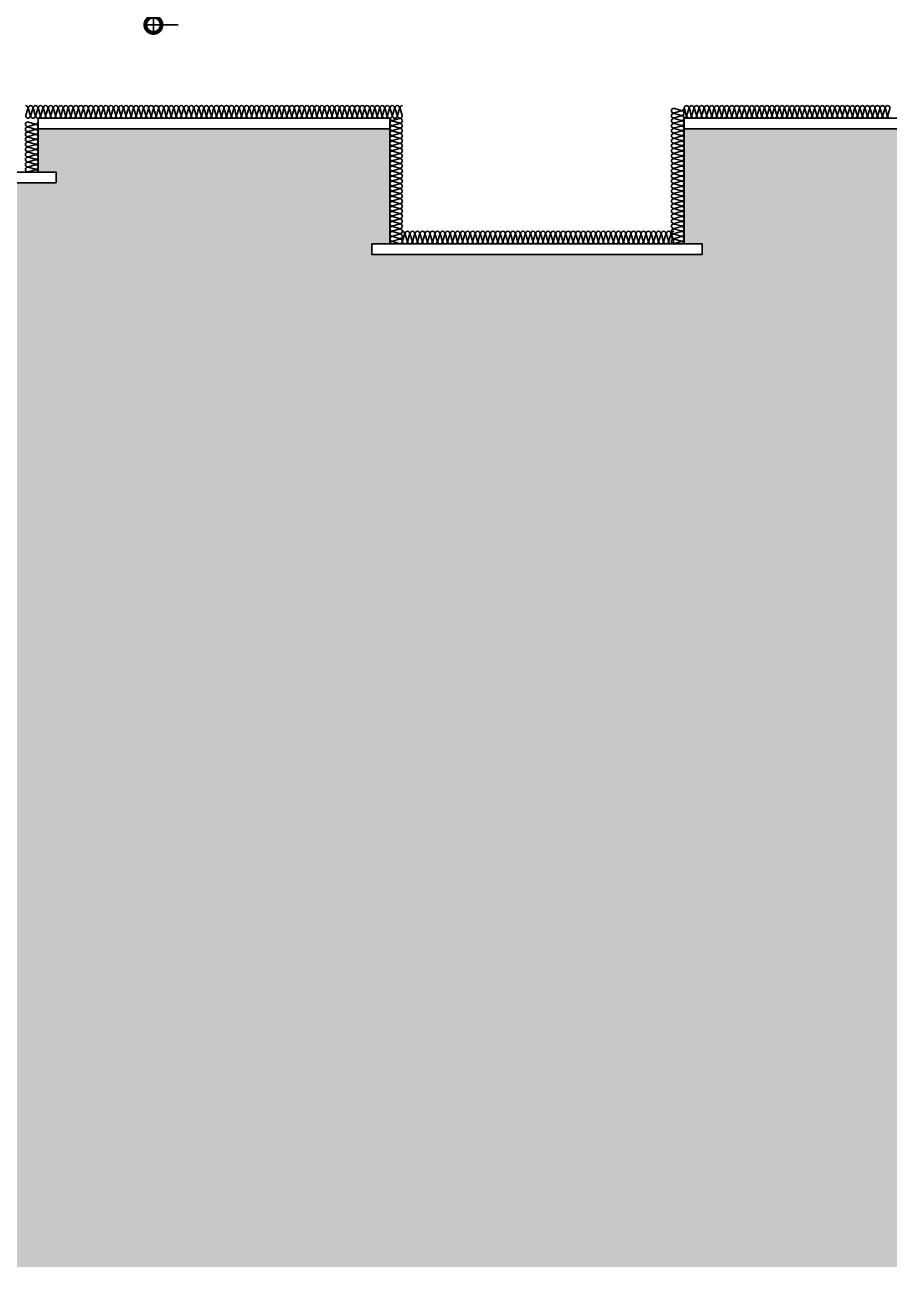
# Model space of a CAD drawing. Header units: millimetres. Extents: x 17311 to 801382, y -242618 to -104888.
# Drawn here: x 77241 to 82058, y -162158 to -155238 of the extents above; entities that cross this region are included whole.
import ezdxf

# ---------------------------------------------------------------- set-up
doc = ezdxf.new("R2010")
doc.units = ezdxf.units.MM
doc.header["$LTSCALE"] = 250
doc.layers.get('Defpoints').update_dxf_attribs({"color": 151})
for name, color, linetype in [('A-ELE-난간', 8, 'Continuous'), ('A-버림CONC', 4, 'Continuous'), ('ISL', 251, 'Continuous'), ('지반', 254, 'Continuous')]:
    doc.layers.add(name, color=color, linetype=linetype)
doc.layers.add('CK', color=221, linetype='Continuous', plot=False)
doc.styles.add('Gdim', font='')
doc.styles.get('Gdim').set_extended_font_data('Dotum')
doc.dimstyles.new('Gdim50', dxfattribs={"dimscale": 30, "dimtxt": 3, "dimasz": 6, "dimexe": 1.5, "dimexo": 2, "dimgap": 1, "dimtad": 1, "dimdec": 0, "dimzin": 0, "dimdsep": 46, "dimlunit": 6, "dimtxsty": 'Gdim', "dimblk": 'DOTSMALL', "dimcen": 1.5, "dimdle": 1.5, "dimclrd": 256, "dimclre": 256, "dimclrt": 256, "dimazin": 0, "dimtfac": 1, "dimtdec": 0, "dimtix": 1, "dimtmove": 2, "dimatfit": 3, "dimldrblk": 'DOTSMALL', "dimfxl": 1.5, "dimtolj": 1, "dimtzin": 0, "dimlwd": -1, "dimlwe": -1, "dimarcsym": 1})

# ---------------------------------------------------------------- blocks, each defined once
blk = doc.blocks.new('_DotSmall')
at = {"color": 0, "linetype": 'ByBlock', "const_width": 0.5}
blk.add_lwpolyline([(-0.0625, 0, 1), (0.0625, 0, 1)], format="xyb", close=True, dxfattribs=at)
blk = doc.blocks.new('*D240')
at = {"layer": 'CK', "transparency": 16777216}
for p, q in [((77957.8, -155283.1), (77957.8, -151593.1)), ((78096.1, -151638.1), (77912.8, -151638.1)), ((78096.1, -155238.1), (77912.8, -155238.1))]:
    blk.add_line(p, q, dxfattribs=at)
at = {"layer": 'Defpoints', "color": 0, "transparency": 16777216}
for p in [(77957.8, -151638.1), (78156.1, -151638.1), (78156.1, -155238.1)]:
    blk.add_point(p, dxfattribs=at)
at = {"layer": 'CK', "transparency": 16777216, "xscale": 180, "yscale": 180, "zscale": 180}
for p, rotation in [((77957.8, -151638.1), 90), ((77957.8, -155238.1), 270)]:
    blk.add_blockref('_DotSmall', p, dxfattribs=dict(at, rotation=rotation))
at = {"layer": 'CK', "transparency": 16777216, "insert": (77874.1, -153438.1), "char_height": 90, "attachment_point": 5, "rotation": 90, "style": 'Gdim'}
blk.add_mtext('\\A1;3,600', dxfattribs=at)

msp = doc.modelspace()

# ---------------------------------------------------------------- hatches: boundary and pattern name
at = {"layer": '지반'}
h = msp.add_hatch(dxfattribs=at)
h.set_pattern_fill('EARTH', color=251, scale=70, angle=45)
h.paths.add_polyline_path([(19867.6, -155938.1), (19867.6, -162158.4), (170632.4, -162158.4), (170632.4, -155338.1), (155918.4, -155338.1), (155918.4, -156058.1), (155968.4, -156058.1), (155968.4, -156118.1), (155248.4, -156118.1), (155248.4, -156058.1), (155348.4, -156058.1), (155348.4, -155818.1), (154340.3, -155818.1), (154340.3, -156958.1), (154440.3, -156958.1), (154440.3, -157018.1), (151100.3, -157018.1), (151100.3, -156958.1), (151200.3, -156958.1), (151200.3, -155818.1), (147765.3, -155818.1), (147765.3, -156458.1), (147865.3, -156458.1), (147865.3, -156518.1), (146025.3, -156518.1), (146025.3, -156458.1), (146125.3, -156458.1), (146125.3, -155748.1), (134795.3, -155748.1), (134795.3, -157288.1), (134895.3, -157288.1), (134895.3, -157348.1), (134095.3, -157348.1), (134095.3, -157288.1), (134195.3, -157288.1), (134195.3, -156748.1), (127595.3, -156748.1), (127595.3, -157288.1), (127695.3, -157288.1), (127695.3, -157348.1), (126895.3, -157348.1), (126895.3, -157288.1), (126995.3, -157288.1), (126995.3, -156748.1), (117995.3, -156748.1), (117995.3, -157888.1), (118095.3, -157888.1), (118095.3, -157948.1), (114895.3, -157948.1), (114895.3, -157888.1), (114995.3, -157888.1), (114995.3, -156748.1), (107195.3, -156748.1), (107195.3, -157888.1), (107295.3, -157888.1), (107295.3, -157948.1), (104095.3, -157948.1), (104095.3, -157888.1), (104195.3, -157888.1), (104195.3, -156748.1), (96395.3, -156748.1), (96395.3, -157888.1), (96495.3, -157888.1), (96495.3, -157948.1), (93295.3, -157948.1), (93295.3, -157888.1), (93395.3, -157888.1), (93395.3, -156748.1), (92095.3, -156748.1), (92095.3, -157088.1), (92195.3, -157088.1), (92195.3, -157148.1), (90495.3, -157148.1), (90495.3, -157088.1), (90595.3, -157088.1), (90595.3, -156388.1), (91195.3, -156388.1), (91195.3, -155748.1), (86975.3, -155748.1), (86905.3, -155818.1), (85665.3, -155818.1), (85665.3, -156758.1), (85765.3, -156758.1), (85765.3, -156818.1), (82425.3, -156818.1), (82425.3, -156758.1), (82525.3, -156758.1), (82525.3, -155818.1), (80915.3, -155818.1), (80915.3, -156458.1), (81015.3, -156458.1), (81015.3, -156518.1), (79175.3, -156518.1), (79175.3, -156458.1), (79275.3, -156458.1), (79275.3, -155818.1), (77315.3, -155818.1), (77315.3, -156058.1), (77415.3, -156058.1), (77415.3, -156118.1), (76675.3, -156118.1), (76675.3, -156058.1), (76775.3, -156058.1), (76775.3, -155818.1), (75796.7, -155818.1), (75736.7, -155748.1), (74909.2, -155748.1), (74195.3, -156164.6), (74195.3, -156288.1), (75045.3, -156288.1), (75045.3, -157288.1), (75145.3, -157288.1), (75145.3, -157348.1), (73445.3, -157348.1), (73445.3, -157288.1), (73545.3, -157288.1), (73545.3, -156288.1), (73995.3, -156288.1), (73995.3, -155938.1), (73925.3, -155938.1), (73925.3, -156038.1), (73895.3, -156038.1), (73895.3, -155938.1)])

# ---------------------------------------------------------------- linework, layer by layer
at = {"layer": 'A-ELE-난간', "elevation": 0}
msp.add_lwpolyline([(75845.3, -155688.1), (75845.3, -155758.1), (76775.3, -155758.1), (76775.3, -156058.1), (77315.3, -156058.1), (77315.3, -155758.1), (79275.3, -155758.1), (79275.3, -156458.1), (80915.3, -156458.1), (80915.3, -155758.1), (82525.3, -155758.1), (82525.3, -156758.1), (85665.3, -156758.1), (85665.3, -155758.1), (86845.3, -155758.1)], dxfattribs=at)
at = {"layer": 'A-버림CONC', "elevation": 0}
for points in [[(79275.3, -155818.1), (77315.3, -155818.1)], [(82525.3, -155818.1), (80915.3, -155818.1)], [(77315.3, -156058.1), (77415.3, -156058.1), (77415.3, -156118.1), (76675.3, -156118.1), (76675.3, -156058.1), (76775.3, -156058.1)], [(80915.3, -156458.1), (81015.3, -156458.1), (81015.3, -156518.1), (79175.3, -156518.1), (79175.3, -156458.1), (79275.3, -156458.1)]]:
    msp.add_lwpolyline(points, dxfattribs=at)
at = {"layer": 'ISL', "elevation": 0}
for points in [[(77245.3, -155688.1, -0.509267), (77257.6, -155705.1), (77246.9, -155741.2, 1.372593), (77271.6, -155741.2), (77260.9, -155705.1, -0.509267), (77273.3, -155688.1, -0.509267), (77285.6, -155705.1), (77274.9, -155741.2, 1.372593), (77299.6, -155741.2), (77288.9, -155705.1, -0.509267), (77301.3, -155688.1, -0.509267), (77313.6, -155705.1), (77302.9, -155741.2, 1.372593), (77327.6, -155741.2), (77316.9, -155705.1, -0.509267), (77329.3, -155688.1, -0.509267), (77341.6, -155705.1), (77330.9, -155741.2, 1.372593), (77355.6, -155741.2), (77344.9, -155705.1, -0.509267), (77357.3, -155688.1, -0.509267), (77369.6, -155705.1), (77358.9, -155741.2, 1.372593), (77383.6, -155741.2), (77372.9, -155705.1, -0.509267), (77385.3, -155688.1, -0.509267), (77397.6, -155705.1), (77386.9, -155741.2, 1.372593), (77411.6, -155741.2), (77400.9, -155705.1, -0.509267), (77413.3, -155688.1, -0.509267), (77425.6, -155705.1), (77414.9, -155741.2, 1.372593), (77439.6, -155741.2), (77428.9, -155705.1, -0.509267), (77441.3, -155688.1, -0.509267), (77453.6, -155705.1), (77442.9, -155741.2, 1.372593), (77467.6, -155741.2), (77456.9, -155705.1, -0.509267), (77469.3, -155688.1, -0.509267), (77481.6, -155705.1), (77470.9, -155741.2, 1.372593), (77495.6, -155741.2), (77484.9, -155705.1, -0.509267), (77497.3, -155688.1, -0.509267), (77509.6, -155705.1), (77498.9, -155741.2, 1.372593), (77523.6, -155741.2), (77512.9, -155705.1, -0.509267), (77525.3, -155688.1, -0.509267), (77537.6, -155705.1), (77526.9, -155741.2, 1.372593), (77551.6, -155741.2), (77540.9, -155705.1, -0.509267), (77553.3, -155688.1, -0.509267), (77565.6, -155705.1), (77554.9, -155741.2, 1.372593), (77579.6, -155741.2), (77568.9, -155705.1, -0.509267), (77581.3, -155688.1, -0.509267), (77593.6, -155705.1), (77582.9, -155741.2, 1.372593), (77607.6, -155741.2), (77596.9, -155705.1, -0.509267), (77609.3, -155688.1, -0.509267), (77621.6, -155705.1), (77610.9, -155741.2, 1.372593), (77635.6, -155741.2), (77624.9, -155705.1, -0.509267), (77637.3, -155688.1, -0.509267), (77649.6, -155705.1), (77638.9, -155741.2, 1.372593), (77663.6, -155741.2), (77652.9, -155705.1, -0.509267), (77665.3, -155688.1, -0.509267), (77677.6, -155705.1), (77666.9, -155741.2, 1.372593), (77691.6, -155741.2), (77680.9, -155705.1, -0.509267), (77693.3, -155688.1, -0.509267), (77705.6, -155705.1), (77694.9, -155741.2, 1.372593), (77719.6, -155741.2), (77708.9, -155705.1, -0.509267), (77721.3, -155688.1, -0.509267), (77733.6, -155705.1), (77722.9, -155741.2, 1.372593), (77747.6, -155741.2), (77736.9, -155705.1, -0.509267), (77749.3, -155688.1, -0.509267), (77761.6, -155705.1), (77750.9, -155741.2, 1.372593), (77775.6, -155741.2), (77764.9, -155705.1, -0.509267), (77777.3, -155688.1, -0.509267), (77789.6, -155705.1), (77778.9, -155741.2, 1.372593), (77803.6, -155741.2), (77792.9, -155705.1, -0.509267), (77805.3, -155688.1, -0.509267), (77817.6, -155705.1), (77806.9, -155741.2, 1.372593), (77831.6, -155741.2), (77820.9, -155705.1, -0.509267), (77833.3, -155688.1, -0.509267), (77845.6, -155705.1), (77834.9, -155741.2, 1.372593), (77859.6, -155741.2), (77848.9, -155705.1, -0.509267), (77861.3, -155688.1, -0.509267), (77873.6, -155705.1), (77862.9, -155741.2, 1.372593), (77887.6, -155741.2), (77876.9, -155705.1, -0.509267), (77889.3, -155688.1, -0.509267), (77901.6, -155705.1), (77890.9, -155741.2, 1.372593), (77915.6, -155741.2), (77904.9, -155705.1, -0.509267), (77917.3, -155688.1, -0.509267), (77929.6, -155705.1), (77918.9, -155741.2, 1.372593), (77943.6, -155741.2), (77932.9, -155705.1, -0.509267), (77945.3, -155688.1, -0.509267), (77957.6, -155705.1), (77946.9, -155741.2, 1.372593), (77971.6, -155741.2), (77960.9, -155705.1, -0.509267), (77973.3, -155688.1, -0.509267), (77985.6, -155705.1), (77974.9, -155741.2, 1.372593), (77999.6, -155741.2), (77988.9, -155705.1, -0.509267), (78001.3, -155688.1, -0.509267), (78013.6, -155705.1), (78002.9, -155741.2, 1.372593), (78027.6, -155741.2), (78016.9, -155705.1, -0.509267), (78029.3, -155688.1, -0.509267), (78041.6, -155705.1), (78030.9, -155741.2, 1.372593), (78055.6, -155741.2), (78044.9, -155705.1, -0.509267), (78057.3, -155688.1, -0.509267), (78069.6, -155705.1), (78058.9, -155741.2, 1.372593), (78083.6, -155741.2), (78072.9, -155705.1, -0.509267), (78085.3, -155688.1, -0.509267), (78097.6, -155705.1), (78086.9, -155741.2, 1.372593), (78111.6, -155741.2), (78100.9, -155705.1, -0.509267), (78113.3, -155688.1, -0.509267), (78125.6, -155705.1), (78114.9, -155741.2, 1.372593), (78139.6, -155741.2), (78128.9, -155705.1, -0.509267), (78141.3, -155688.1, -0.509267), (78153.6, -155705.1), (78142.9, -155741.2, 1.372593), (78167.6, -155741.2), (78156.9, -155705.1, -0.509267), (78169.3, -155688.1, -0.509267), (78181.6, -155705.1), (78170.9, -155741.2, 1.372593), (78195.6, -155741.2), (78184.9, -155705.1, -0.509267), (78197.3, -155688.1, -0.509267), (78209.6, -155705.1), (78198.9, -155741.2, 1.372593), (78223.6, -155741.2), (78212.9, -155705.1, -0.509267), (78225.3, -155688.1, -0.509267), (78237.6, -155705.1), (78226.9, -155741.2, 1.372593), (78251.6, -155741.2), (78240.9, -155705.1, -0.509267), (78253.3, -155688.1, -0.509267), (78265.6, -155705.1), (78254.9, -155741.2, 1.372593), (78279.6, -155741.2), (78268.9, -155705.1, -0.509267), (78281.3, -155688.1, -0.509267), (78293.6, -155705.1), (78282.9, -155741.2, 1.372593), (78307.6, -155741.2), (78296.9, -155705.1, -0.509267), (78309.3, -155688.1, -0.509267), (78321.6, -155705.1), (78310.9, -155741.2, 1.372593), (78335.6, -155741.2), (78324.9, -155705.1, -0.509267), (78337.3, -155688.1, -0.509267), (78349.6, -155705.1), (78338.9, -155741.2, 1.372593), (78363.6, -155741.2), (78352.9, -155705.1, -0.509267), (78365.3, -155688.1, -0.509267), (78377.6, -155705.1), (78366.9, -155741.2, 1.372593), (78391.6, -155741.2), (78380.9, -155705.1, -0.509267), (78393.3, -155688.1, -0.509267), (78405.6, -155705.1), (78394.9, -155741.2, 1.372593), (78419.6, -155741.2), (78408.9, -155705.1, -0.509267), (78421.3, -155688.1, -0.509267), (78433.6, -155705.1), (78422.9, -155741.2, 1.372593), (78447.6, -155741.2), (78436.9, -155705.1, -0.509267), (78449.3, -155688.1, -0.509267), (78461.6, -155705.1), (78450.9, -155741.2, 1.372593), (78475.6, -155741.2), (78464.9, -155705.1, -0.509267), (78477.3, -155688.1, -0.509267), (78489.6, -155705.1), (78478.9, -155741.2, 1.372593), (78503.6, -155741.2), (78492.9, -155705.1, -0.509267), (78505.3, -155688.1, -0.509267), (78517.6, -155705.1), (78506.9, -155741.2, 1.372593), (78531.6, -155741.2), (78520.9, -155705.1, -0.509267), (78533.3, -155688.1, -0.509267), (78545.6, -155705.1), (78534.9, -155741.2, 1.372593), (78559.6, -155741.2), (78548.9, -155705.1, -0.509267), (78561.3, -155688.1, -0.509267), (78573.6, -155705.1), (78562.9, -155741.2, 1.372593), (78587.6, -155741.2), (78576.9, -155705.1, -0.509267), (78589.3, -155688.1, -0.509267), (78601.6, -155705.1), (78590.9, -155741.2, 1.372593), (78615.6, -155741.2), (78604.9, -155705.1, -0.509267), (78617.3, -155688.1, -0.509267), (78629.6, -155705.1), (78618.9, -155741.2, 1.372593), (78643.6, -155741.2), (78632.9, -155705.1, -0.509267), (78645.3, -155688.1, -0.509267), (78657.6, -155705.1), (78646.9, -155741.2, 1.372593), (78671.6, -155741.2), (78660.9, -155705.1, -0.509267), (78673.3, -155688.1, -0.509267), (78685.6, -155705.1), (78674.9, -155741.2, 1.372593), (78699.6, -155741.2), (78688.9, -155705.1, -0.509267), (78701.3, -155688.1, -0.509267), (78713.6, -155705.1), (78702.9, -155741.2, 1.372593), (78727.6, -155741.2), (78716.9, -155705.1, -0.509267), (78729.3, -155688.1, -0.509267), (78741.6, -155705.1), (78730.9, -155741.2, 1.372593), (78755.6, -155741.2), (78744.9, -155705.1, -0.509267), (78757.3, -155688.1, -0.509267), (78769.6, -155705.1), (78758.9, -155741.2, 1.372593), (78783.6, -155741.2), (78772.9, -155705.1, -0.509267), (78785.3, -155688.1, -0.509267), (78797.6, -155705.1), (78786.9, -155741.2, 1.372593), (78811.6, -155741.2), (78800.9, -155705.1, -0.509267), (78813.3, -155688.1, -0.509267), (78825.6, -155705.1), (78814.9, -155741.2, 1.372593), (78839.6, -155741.2), (78828.9, -155705.1, -0.509267), (78841.3, -155688.1, -0.509267), (78853.6, -155705.1), (78842.9, -155741.2, 1.372593), (78867.6, -155741.2), (78856.9, -155705.1, -0.509267), (78869.3, -155688.1, -0.509267), (78881.6, -155705.1), (78870.9, -155741.2, 1.372593), (78895.6, -155741.2), (78884.9, -155705.1, -0.509267), (78897.3, -155688.1, -0.509267), (78909.6, -155705.1), (78898.9, -155741.2, 1.372593), (78923.6, -155741.2), (78912.9, -155705.1, -0.509267), (78925.3, -155688.1, -0.509267), (78937.6, -155705.1), (78926.9, -155741.2, 1.372593), (78951.6, -155741.2), (78940.9, -155705.1, -0.509267), (78953.3, -155688.1, -0.509267), (78965.6, -155705.1), (78954.9, -155741.2, 1.372593), (78979.6, -155741.2), (78968.9, -155705.1, -0.509267), (78981.3, -155688.1, -0.509267), (78993.6, -155705.1), (78982.9, -155741.2, 1.372593), (79007.6, -155741.2), (78996.9, -155705.1, -0.509267), (79009.3, -155688.1, -0.509267), (79021.6, -155705.1), (79010.9, -155741.2, 1.372593), (79035.6, -155741.2), (79024.9, -155705.1, -0.509267), (79037.3, -155688.1, -0.509267), (79049.6, -155705.1), (79038.9, -155741.2, 1.372593), (79063.6, -155741.2), (79052.9, -155705.1, -0.509267), (79065.3, -155688.1, -0.509267), (79077.6, -155705.1), (79066.9, -155741.2, 1.372593), (79091.6, -155741.2), (79080.9, -155705.1, -0.509267), (79093.3, -155688.1, -0.509267), (79105.6, -155705.1), (79094.9, -155741.2, 1.372593), (79119.6, -155741.2), (79108.9, -155705.1, -0.509267), (79121.3, -155688.1, -0.509267), (79133.6, -155705.1), (79122.9, -155741.2, 1.372593), (79147.6, -155741.2), (79136.9, -155705.1, -0.509267), (79149.3, -155688.1, -0.509267), (79161.6, -155705.1), (79150.9, -155741.2, 1.372593), (79175.6, -155741.2), (79164.9, -155705.1, -0.509267), (79177.3, -155688.1, -0.509267), (79189.6, -155705.1), (79178.9, -155741.2, 1.372593), (79203.6, -155741.2), (79192.9, -155705.1, -0.509267), (79205.3, -155688.1, -0.509267), (79217.6, -155705.1), (79206.9, -155741.2, 1.372593), (79231.6, -155741.2), (79220.9, -155705.1, -0.509267), (79233.3, -155688.1, -0.509267), (79245.6, -155705.1), (79234.9, -155741.2, 1.372593), (79259.6, -155741.2), (79248.9, -155705.1, -0.509267), (79261.3, -155688.1, -0.509267), (79273.6, -155705.1), (79262.9, -155741.2, 1.372593), (79287.6, -155741.2), (79276.9, -155705.1, -0.509267), (79289.3, -155688.1, -0.509267), (79301.6, -155705.1), (79290.9, -155741.2, 1.372593), (79315.6, -155741.2), (79304.9, -155705.1, -0.509267), (79317.3, -155688.1, -0.509267), (79329.6, -155705.1), (79318.9, -155741.2, 1.372593), (79343.6, -155741.2), (79332.9, -155705.1, -0.509267), (79345.3, -155688.1)], [(80915.3, -156458.1, 0.509267), (80898.3, -156445.8), (80862.2, -156456.5, -1.372593), (80862.2, -156431.8), (80898.3, -156442.5, 0.509267), (80915.3, -156430.1, 0.509267), (80898.3, -156417.8), (80862.2, -156428.5, -1.372593), (80862.2, -156403.8), (80898.3, -156414.5, 0.509267), (80915.3, -156402.1, 0.509267), (80898.3, -156389.8), (80862.2, -156400.5, -1.372593), (80862.2, -156375.8), (80898.3, -156386.5, 0.509267), (80915.3, -156374.1, 0.509267), (80898.3, -156361.8), (80862.2, -156372.5, -1.372593), (80862.2, -156347.8), (80898.3, -156358.5, 0.509267), (80915.3, -156346.1, 0.509267), (80898.3, -156333.8), (80862.2, -156344.5, -1.372593), (80862.2, -156319.8), (80898.3, -156330.5, 0.509267), (80915.3, -156318.1, 0.509267), (80898.3, -156305.8), (80862.2, -156316.5, -1.372593), (80862.2, -156291.8), (80898.3, -156302.5, 0.509267), (80915.3, -156290.1, 0.509267), (80898.3, -156277.8), (80862.2, -156288.5, -1.372593), (80862.2, -156263.8), (80898.3, -156274.5, 0.509267), (80915.3, -156262.1, 0.509267), (80898.3, -156249.8), (80862.2, -156260.5, -1.372593), (80862.2, -156235.8), (80898.3, -156246.5, 0.509267), (80915.3, -156234.1, 0.509267), (80898.3, -156221.8), (80862.2, -156232.5, -1.372593), (80862.2, -156207.8), (80898.3, -156218.5, 0.509267), (80915.3, -156206.1, 0.509267), (80898.3, -156193.8), (80862.2, -156204.5, -1.372593), (80862.2, -156179.8), (80898.3, -156190.5, 0.509267), (80915.3, -156178.1, 0.509267), (80898.3, -156165.8), (80862.2, -156176.5, -1.372593), (80862.2, -156151.8), (80898.3, -156162.5, 0.509267), (80915.3, -156150.1, 0.509267), (80898.3, -156137.8), (80862.2, -156148.5, -1.372593), (80862.2, -156123.8), (80898.3, -156134.5, 0.509267), (80915.3, -156122.1, 0.509267), (80898.3, -156109.8), (80862.2, -156120.5, -1.372593), (80862.2, -156095.8), (80898.3, -156106.5, 0.509267), (80915.3, -156094.1, 0.509267), (80898.3, -156081.8), (80862.2, -156092.5, -1.372593), (80862.2, -156067.8), (80898.3, -156078.5, 0.509267), (80915.3, -156066.1, 0.509267), (80898.3, -156053.8), (80862.2, -156064.5, -1.372593), (80862.2, -156039.8), (80898.3, -156050.5, 0.509267), (80915.3, -156038.1, 0.509267), (80898.3, -156025.8), (80862.2, -156036.5, -1.372593), (80862.2, -156011.8), (80898.3, -156022.5, 0.509267), (80915.3, -156010.1, 0.509267), (80898.3, -155997.8), (80862.2, -156008.5, -1.372593), (80862.2, -155983.8), (80898.3, -155994.5, 0.509267), (80915.3, -155982.1, 0.509267), (80898.3, -155969.8), (80862.2, -155980.5, -1.372593), (80862.2, -155955.8), (80898.3, -155966.5, 0.509267), (80915.3, -155954.1, 0.509267), (80898.3, -155941.8), (80862.2, -155952.5, -1.372593), (80862.2, -155927.8), (80898.3, -155938.5, 0.509267), (80915.3, -155926.1, 0.509267), (80898.3, -155913.8), (80862.2, -155924.5, -1.372593), (80862.2, -155899.8), (80898.3, -155910.5, 0.509267), (80915.3, -155898.1, 0.509267), (80898.3, -155885.8), (80862.2, -155896.5, -1.372593), (80862.2, -155871.8), (80898.3, -155882.5, 0.509267), (80915.3, -155870.1, 0.509267), (80898.3, -155857.8), (80862.2, -155868.5, -1.372593), (80862.2, -155843.8), (80898.3, -155854.5, 0.509267), (80915.3, -155842.1, 0.509267), (80898.3, -155829.8), (80862.2, -155840.5, -1.372593), (80862.2, -155815.8), (80898.3, -155826.5, 0.509267), (80915.3, -155814.1, 0.509267), (80898.3, -155801.8), (80862.2, -155812.5, -1.372593), (80862.2, -155787.8), (80898.3, -155798.5, 0.509267), (80915.3, -155786.1, 0.509267), (80898.3, -155773.8), (80862.2, -155784.5, -1.372593), (80862.2, -155759.8), (80898.3, -155770.5, 0.509267), (80915.3, -155758.1, 0.509267), (80898.3, -155745.8), (80862.2, -155756.5, -1.372593), (80862.2, -155731.8), (80898.3, -155742.5, 0.509267), (80915.3, -155730.1, 0.509267), (80898.3, -155717.8), (80862.2, -155728.5, -1.372593), (80862.2, -155703.8), (80898.3, -155714.5, 0.509267), (80915.3, -155702.1)], [(80915.3, -155758.1, 0.509267), (80927.6, -155741.2), (80916.9, -155705.1, -1.372593), (80941.6, -155705.1), (80930.9, -155741.2, 0.509267), (80943.3, -155758.1, 0.509267), (80955.6, -155741.2), (80944.9, -155705.1, -1.372593), (80969.6, -155705.1), (80958.9, -155741.2, 0.509267), (80971.3, -155758.1, 0.509267), (80983.6, -155741.2), (80972.9, -155705.1, -1.372593), (80997.6, -155705.1), (80986.9, -155741.2, 0.509267), (80999.3, -155758.1, 0.509267), (81011.6, -155741.2), (81000.9, -155705.1, -1.372593), (81025.6, -155705.1), (81014.9, -155741.2, 0.509267), (81027.3, -155758.1, 0.509267), (81039.6, -155741.2), (81028.9, -155705.1, -1.372593), (81053.6, -155705.1), (81042.9, -155741.2, 0.509267), (81055.3, -155758.1, 0.509267), (81067.6, -155741.2), (81056.9, -155705.1, -1.372593), (81081.6, -155705.1), (81070.9, -155741.2, 0.509267), (81083.3, -155758.1, 0.509267), (81095.6, -155741.2), (81084.9, -155705.1, -1.372593), (81109.6, -155705.1), (81098.9, -155741.2, 0.509267), (81111.3, -155758.1, 0.509267), (81123.6, -155741.2), (81112.9, -155705.1, -1.372593), (81137.6, -155705.1), (81126.9, -155741.2, 0.509267), (81139.3, -155758.1, 0.509267), (81151.6, -155741.2), (81140.9, -155705.1, -1.372593), (81165.6, -155705.1), (81154.9, -155741.2, 0.509267), (81167.3, -155758.1, 0.509267), (81179.6, -155741.2), (81168.9, -155705.1, -1.372593), (81193.6, -155705.1), (81182.9, -155741.2, 0.509267), (81195.3, -155758.1, 0.509267), (81207.6, -155741.2), (81196.9, -155705.1, -1.372593), (81221.6, -155705.1), (81210.9, -155741.2, 0.509267), (81223.3, -155758.1, 0.509267), (81235.6, -155741.2), (81224.9, -155705.1, -1.372593), (81249.6, -155705.1), (81238.9, -155741.2, 0.509267), (81251.3, -155758.1, 0.509267), (81263.6, -155741.2), (81252.9, -155705.1, -1.372593), (81277.6, -155705.1), (81266.9, -155741.2, 0.509267), (81279.3, -155758.1, 0.509267), (81291.6, -155741.2), (81280.9, -155705.1, -1.372593), (81305.6, -155705.1), (81294.9, -155741.2, 0.509267), (81307.3, -155758.1, 0.509267), (81319.6, -155741.2), (81308.9, -155705.1, -1.372593), (81333.6, -155705.1), (81322.9, -155741.2, 0.509267), (81335.3, -155758.1, 0.509267), (81347.6, -155741.2), (81336.9, -155705.1, -1.372593), (81361.6, -155705.1), (81350.9, -155741.2, 0.509267), (81363.3, -155758.1, 0.509267), (81375.6, -155741.2), (81364.9, -155705.1, -1.372593), (81389.6, -155705.1), (81378.9, -155741.2, 0.509267), (81391.3, -155758.1, 0.509267), (81403.6, -155741.2), (81392.9, -155705.1, -1.372593), (81417.6, -155705.1), (81406.9, -155741.2, 0.509267), (81419.3, -155758.1, 0.509267), (81431.6, -155741.2), (81420.9, -155705.1, -1.372593), (81445.6, -155705.1), (81434.9, -155741.2, 0.509267), (81447.3, -155758.1, 0.509267), (81459.6, -155741.2), (81448.9, -155705.1, -1.372593), (81473.6, -155705.1), (81462.9, -155741.2, 0.509267), (81475.3, -155758.1, 0.509267), (81487.6, -155741.2), (81476.9, -155705.1, -1.372593), (81501.6, -155705.1), (81490.9, -155741.2, 0.509267), (81503.3, -155758.1, 0.509267), (81515.6, -155741.2), (81504.9, -155705.1, -1.372593), (81529.6, -155705.1), (81518.9, -155741.2, 0.509267), (81531.3, -155758.1, 0.509267), (81543.6, -155741.2), (81532.9, -155705.1, -1.372593), (81557.6, -155705.1), (81546.9, -155741.2, 0.509267), (81559.3, -155758.1, 0.509267), (81571.6, -155741.2), (81560.9, -155705.1, -1.372593), (81585.6, -155705.1), (81574.9, -155741.2, 0.509267), (81587.3, -155758.1, 0.509267), (81599.6, -155741.2), (81588.9, -155705.1, -1.372593), (81613.6, -155705.1), (81602.9, -155741.2, 0.509267), (81615.3, -155758.1, 0.509267), (81627.6, -155741.2), (81616.9, -155705.1, -1.372593), (81641.6, -155705.1), (81630.9, -155741.2, 0.509267), (81643.3, -155758.1, 0.509267), (81655.6, -155741.2), (81644.9, -155705.1, -1.372593), (81669.6, -155705.1), (81658.9, -155741.2, 0.509267), (81671.3, -155758.1, 0.509267), (81683.6, -155741.2), (81672.9, -155705.1, -1.372593), (81697.6, -155705.1), (81686.9, -155741.2, 0.509267), (81699.3, -155758.1, 0.509267), (81711.6, -155741.2), (81700.9, -155705.1, -1.372593), (81725.6, -155705.1), (81714.9, -155741.2, 0.509267), (81727.3, -155758.1, 0.509267), (81739.6, -155741.2), (81728.9, -155705.1, -1.372593), (81753.6, -155705.1), (81742.9, -155741.2, 0.509267), (81755.3, -155758.1, 0.509267), (81767.6, -155741.2), (81756.9, -155705.1, -1.372593), (81781.6, -155705.1), (81770.9, -155741.2, 0.509267), (81783.3, -155758.1, 0.509267), (81795.6, -155741.2), (81784.9, -155705.1, -1.372593), (81809.6, -155705.1), (81798.9, -155741.2, 0.509267), (81811.3, -155758.1, 0.509267), (81823.6, -155741.2), (81812.9, -155705.1, -1.372593), (81837.6, -155705.1), (81826.9, -155741.2, 0.509267), (81839.3, -155758.1, 0.509267), (81851.6, -155741.2), (81840.9, -155705.1, -1.372593), (81865.6, -155705.1), (81854.9, -155741.2, 0.509267), (81867.3, -155758.1, 0.509267), (81879.6, -155741.2), (81868.9, -155705.1, -1.372593), (81893.6, -155705.1), (81882.9, -155741.2, 0.509267), (81895.3, -155758.1, 0.509267), (81907.6, -155741.2), (81896.9, -155705.1, -1.372593), (81921.6, -155705.1), (81910.9, -155741.2, 0.509267), (81923.3, -155758.1, 0.509267), (81935.6, -155741.2), (81924.9, -155705.1, -1.372593), (81949.6, -155705.1), (81938.9, -155741.2, 0.509267), (81951.3, -155758.1, 0.509267), (81963.6, -155741.2), (81952.9, -155705.1, -1.372593), (81977.6, -155705.1), (81966.9, -155741.2, 0.509267), (81979.3, -155758.1, 0.509267), (81991.6, -155741.2), (81980.9, -155705.1, -1.372593), (82005.6, -155705.1), (81994.9, -155741.2, 0.509267), (82007.3, -155758.1, 0.509267), (82019.6, -155741.2), (82008.9, -155705.1, -1.372593), (82033.6, -155705.1), (82022.9, -155741.2, 0.509267), (82035.3, -155758.1, 0.509267), (82047.6, -155741.2), (82036.9, -155705.1, -1.372593), (82061.6, -155705.1), (82050.9, -155741.2, 0.509267), (82063.3, -155758.1, 0.509267)], [(79275.3, -155758.1, 0.509267), (79292.2, -155770.5), (79328.3, -155759.8, -1.372593), (79328.3, -155784.5), (79292.2, -155773.8, 0.509267), (79275.3, -155786.1, 0.509267), (79292.2, -155798.5), (79328.3, -155787.8, -1.372593), (79328.3, -155812.5), (79292.2, -155801.8, 0.509267), (79275.3, -155814.1, 0.509267), (79292.2, -155826.5), (79328.3, -155815.8, -1.372593), (79328.3, -155840.5), (79292.2, -155829.8, 0.509267), (79275.3, -155842.1, 0.509267), (79292.2, -155854.5), (79328.3, -155843.8, -1.372593), (79328.3, -155868.5), (79292.2, -155857.8, 0.509267), (79275.3, -155870.1, 0.509267), (79292.2, -155882.5), (79328.3, -155871.8, -1.372593), (79328.3, -155896.5), (79292.2, -155885.8, 0.509267), (79275.3, -155898.1, 0.509267), (79292.2, -155910.5), (79328.3, -155899.8, -1.372593), (79328.3, -155924.5), (79292.2, -155913.8, 0.509267), (79275.3, -155926.1, 0.509267), (79292.2, -155938.5), (79328.3, -155927.8, -1.372593), (79328.3, -155952.5), (79292.2, -155941.8, 0.509267), (79275.3, -155954.1, 0.509267), (79292.2, -155966.5), (79328.3, -155955.8, -1.372593), (79328.3, -155980.5), (79292.2, -155969.8, 0.509267), (79275.3, -155982.1, 0.509267), (79292.2, -155994.5), (79328.3, -155983.8, -1.372593), (79328.3, -156008.5), (79292.2, -155997.8, 0.509267), (79275.3, -156010.1, 0.509267), (79292.2, -156022.5), (79328.3, -156011.8, -1.372593), (79328.3, -156036.5), (79292.2, -156025.8, 0.509267), (79275.3, -156038.1, 0.509267), (79292.2, -156050.5), (79328.3, -156039.8, -1.372593), (79328.3, -156064.5), (79292.2, -156053.8, 0.509267), (79275.3, -156066.1, 0.509267), (79292.2, -156078.5), (79328.3, -156067.8, -1.372593), (79328.3, -156092.5), (79292.2, -156081.8, 0.509267), (79275.3, -156094.1, 0.509267), (79292.2, -156106.5), (79328.3, -156095.8, -1.372593), (79328.3, -156120.5), (79292.2, -156109.8, 0.509267), (79275.3, -156122.1, 0.509267), (79292.2, -156134.5), (79328.3, -156123.8, -1.372593), (79328.3, -156148.5), (79292.2, -156137.8, 0.509267), (79275.3, -156150.1, 0.509267), (79292.2, -156162.5), (79328.3, -156151.8, -1.372593), (79328.3, -156176.5), (79292.2, -156165.8, 0.509267), (79275.3, -156178.1, 0.509267), (79292.2, -156190.5), (79328.3, -156179.8, -1.372593), (79328.3, -156204.5), (79292.2, -156193.8, 0.509267), (79275.3, -156206.1, 0.509267), (79292.2, -156218.5), (79328.3, -156207.8, -1.372593), (79328.3, -156232.5), (79292.2, -156221.8, 0.509267), (79275.3, -156234.1, 0.509267), (79292.2, -156246.5), (79328.3, -156235.8, -1.372593), (79328.3, -156260.5), (79292.2, -156249.8, 0.509267), (79275.3, -156262.1, 0.509267), (79292.2, -156274.5), (79328.3, -156263.8, -1.372593), (79328.3, -156288.5), (79292.2, -156277.8, 0.509267), (79275.3, -156290.1, 0.509267), (79292.2, -156302.5), (79328.3, -156291.8, -1.372593), (79328.3, -156316.5), (79292.2, -156305.8, 0.509267), (79275.3, -156318.1, 0.509267), (79292.2, -156330.5), (79328.3, -156319.8, -1.372593), (79328.3, -156344.5), (79292.2, -156333.8, 0.509267), (79275.3, -156346.1, 0.509267), (79292.2, -156358.5), (79328.3, -156347.8, -1.372593), (79328.3, -156372.5), (79292.2, -156361.8, 0.509267), (79275.3, -156374.1, 0.509267), (79292.2, -156386.5), (79328.3, -156375.8, -1.372593), (79328.3, -156400.5), (79292.2, -156389.8, 0.509267), (79275.3, -156402.1, 0.509267), (79292.2, -156414.5), (79328.3, -156403.8, -1.372593), (79328.3, -156428.5), (79292.2, -156417.8, 0.509267), (79275.3, -156430.1, 0.509267), (79292.2, -156442.5), (79328.3, -156431.8, -1.372593), (79328.3, -156456.5), (79292.2, -156445.8, 0.509267), (79275.3, -156458.1)], [(77315.3, -156058.1, 0.509267), (77298.3, -156045.7), (77262.2, -156056.5, -1.372593), (77262.2, -156031.7), (77298.3, -156042.5, 0.509267), (77315.3, -156030.1, 0.509267), (77298.3, -156017.7), (77262.2, -156028.5, -1.372593), (77262.2, -156003.7), (77298.3, -156014.5, 0.509267), (77315.3, -156002.1, 0.509267), (77298.3, -155989.7), (77262.2, -156000.5, -1.372593), (77262.2, -155975.7), (77298.3, -155986.5, 0.509267), (77315.3, -155974.1, 0.509267), (77298.3, -155961.7), (77262.2, -155972.5, -1.372593), (77262.2, -155947.7), (77298.3, -155958.5, 0.509267), (77315.3, -155946.1, 0.509267), (77298.3, -155933.7), (77262.2, -155944.5, -1.372593), (77262.2, -155919.7), (77298.3, -155930.5, 0.509267), (77315.3, -155918.1, 0.509267), (77298.3, -155905.7), (77262.2, -155916.5, -1.372593), (77262.2, -155891.7), (77298.3, -155902.5, 0.509267), (77315.3, -155890.1, 0.509267), (77298.3, -155877.7), (77262.2, -155888.5, -1.372593), (77262.2, -155863.7), (77298.3, -155874.5, 0.509267), (77315.3, -155862.1, 0.509267), (77298.3, -155849.7), (77262.2, -155860.5, -1.372593), (77262.2, -155835.7), (77298.3, -155846.5, 0.509267), (77315.3, -155834.1, 0.509267), (77298.3, -155821.7), (77262.2, -155832.5, -1.372593), (77262.2, -155807.7), (77298.3, -155818.5, 0.509267), (77315.3, -155806.1, 0.509267), (77298.3, -155793.7), (77262.2, -155804.5, -1.372593), (77262.2, -155779.7), (77298.3, -155790.5, 0.509267), (77315.3, -155778.1)], [(79345.3, -156388.1, -0.509267), (79357.6, -156405.1), (79346.9, -156441.2, 1.372593), (79371.6, -156441.2), (79360.9, -156405.1, -0.509267), (79373.3, -156388.1, -0.509267), (79385.6, -156405.1), (79374.9, -156441.2, 1.372593), (79399.6, -156441.2), (79388.9, -156405.1, -0.509267), (79401.3, -156388.1, -0.509267), (79413.6, -156405.1), (79402.9, -156441.2, 1.372593), (79427.6, -156441.2), (79416.9, -156405.1, -0.509267), (79429.3, -156388.1, -0.509267), (79441.6, -156405.1), (79430.9, -156441.2, 1.372593), (79455.6, -156441.2), (79444.9, -156405.1, -0.509267), (79457.3, -156388.1, -0.509267), (79469.6, -156405.1), (79458.9, -156441.2, 1.372593), (79483.6, -156441.2), (79472.9, -156405.1, -0.509267), (79485.3, -156388.1, -0.509267), (79497.6, -156405.1), (79486.9, -156441.2, 1.372593), (79511.6, -156441.2), (79500.9, -156405.1, -0.509267), (79513.3, -156388.1, -0.509267), (79525.6, -156405.1), (79514.9, -156441.2, 1.372593), (79539.6, -156441.2), (79528.9, -156405.1, -0.509267), (79541.3, -156388.1, -0.509267), (79553.6, -156405.1), (79542.9, -156441.2, 1.372593), (79567.6, -156441.2), (79556.9, -156405.1, -0.509267), (79569.3, -156388.1, -0.509267), (79581.6, -156405.1), (79570.9, -156441.2, 1.372593), (79595.6, -156441.2), (79584.9, -156405.1, -0.509267), (79597.3, -156388.1, -0.509267), (79609.6, -156405.1), (79598.9, -156441.2, 1.372593), (79623.6, -156441.2), (79612.9, -156405.1, -0.509267), (79625.3, -156388.1, -0.509267), (79637.6, -156405.1), (79626.9, -156441.2, 1.372593), (79651.6, -156441.2), (79640.9, -156405.1, -0.509267), (79653.3, -156388.1, -0.509267), (79665.6, -156405.1), (79654.9, -156441.2, 1.372593), (79679.6, -156441.2), (79668.9, -156405.1, -0.509267), (79681.3, -156388.1, -0.509267), (79693.6, -156405.1), (79682.9, -156441.2, 1.372593), (79707.6, -156441.2), (79696.9, -156405.1, -0.509267), (79709.3, -156388.1, -0.509267), (79721.6, -156405.1), (79710.9, -156441.2, 1.372593), (79735.6, -156441.2), (79724.9, -156405.1, -0.509267), (79737.3, -156388.1, -0.509267), (79749.6, -156405.1), (79738.9, -156441.2, 1.372593), (79763.6, -156441.2), (79752.9, -156405.1, -0.509267), (79765.3, -156388.1, -0.509267), (79777.6, -156405.1), (79766.9, -156441.2, 1.372593), (79791.6, -156441.2), (79780.9, -156405.1, -0.509267), (79793.3, -156388.1, -0.509267), (79805.6, -156405.1), (79794.9, -156441.2, 1.372593), (79819.6, -156441.2), (79808.9, -156405.1, -0.509267), (79821.3, -156388.1, -0.509267), (79833.6, -156405.1), (79822.9, -156441.2, 1.372593), (79847.6, -156441.2), (79836.9, -156405.1, -0.509267), (79849.3, -156388.1, -0.509267), (79861.6, -156405.1), (79850.9, -156441.2, 1.372593), (79875.6, -156441.2), (79864.9, -156405.1, -0.509267), (79877.3, -156388.1, -0.509267), (79889.6, -156405.1), (79878.9, -156441.2, 1.372593), (79903.6, -156441.2), (79892.9, -156405.1, -0.509267), (79905.3, -156388.1, -0.509267), (79917.6, -156405.1), (79906.9, -156441.2, 1.372593), (79931.6, -156441.2), (79920.9, -156405.1, -0.509267), (79933.3, -156388.1, -0.509267), (79945.6, -156405.1), (79934.9, -156441.2, 1.372593), (79959.6, -156441.2), (79948.9, -156405.1, -0.509267), (79961.3, -156388.1, -0.509267), (79973.6, -156405.1), (79962.9, -156441.2, 1.372593), (79987.6, -156441.2), (79976.9, -156405.1, -0.509267), (79989.3, -156388.1, -0.509267), (80001.6, -156405.1), (79990.9, -156441.2, 1.372593), (80015.6, -156441.2), (80004.9, -156405.1, -0.509267), (80017.3, -156388.1, -0.509267), (80029.6, -156405.1), (80018.9, -156441.2, 1.372593), (80043.6, -156441.2), (80032.9, -156405.1, -0.509267), (80045.3, -156388.1, -0.509267), (80057.6, -156405.1), (80046.9, -156441.2, 1.372593), (80071.6, -156441.2), (80060.9, -156405.1, -0.509267), (80073.3, -156388.1, -0.509267), (80085.6, -156405.1), (80074.9, -156441.2, 1.372593), (80099.6, -156441.2), (80088.9, -156405.1, -0.509267), (80101.3, -156388.1, -0.509267), (80113.6, -156405.1), (80102.9, -156441.2, 1.372593), (80127.6, -156441.2), (80116.9, -156405.1, -0.509267), (80129.3, -156388.1, -0.509267), (80141.6, -156405.1), (80130.9, -156441.2, 1.372593), (80155.6, -156441.2), (80144.9, -156405.1, -0.509267), (80157.3, -156388.1, -0.509267), (80169.6, -156405.1), (80158.9, -156441.2, 1.372593), (80183.6, -156441.2), (80172.9, -156405.1, -0.509267), (80185.3, -156388.1, -0.509267), (80197.6, -156405.1), (80186.9, -156441.2, 1.372593), (80211.6, -156441.2), (80200.9, -156405.1, -0.509267), (80213.3, -156388.1, -0.509267), (80225.6, -156405.1), (80214.9, -156441.2, 1.372593), (80239.6, -156441.2), (80228.9, -156405.1, -0.509267), (80241.3, -156388.1, -0.509267), (80253.6, -156405.1), (80242.9, -156441.2, 1.372593), (80267.6, -156441.2), (80256.9, -156405.1, -0.509267), (80269.3, -156388.1, -0.509267), (80281.6, -156405.1), (80270.9, -156441.2, 1.372593), (80295.6, -156441.2), (80284.9, -156405.1, -0.509267), (80297.3, -156388.1, -0.509267), (80309.6, -156405.1), (80298.9, -156441.2, 1.372593), (80323.6, -156441.2), (80312.9, -156405.1, -0.509267), (80325.3, -156388.1, -0.509267), (80337.6, -156405.1), (80326.9, -156441.2, 1.372593), (80351.6, -156441.2), (80340.9, -156405.1, -0.509267), (80353.3, -156388.1, -0.509267), (80365.6, -156405.1), (80354.9, -156441.2, 1.372593), (80379.6, -156441.2), (80368.9, -156405.1, -0.509267), (80381.3, -156388.1, -0.509267), (80393.6, -156405.1), (80382.9, -156441.2, 1.372593), (80407.6, -156441.2), (80396.9, -156405.1, -0.509267), (80409.3, -156388.1, -0.509267), (80421.6, -156405.1), (80410.9, -156441.2, 1.372593), (80435.6, -156441.2), (80424.9, -156405.1, -0.509267), (80437.3, -156388.1, -0.509267), (80449.6, -156405.1), (80438.9, -156441.2, 1.372593), (80463.6, -156441.2), (80452.9, -156405.1, -0.509267), (80465.3, -156388.1, -0.509267), (80477.6, -156405.1), (80466.9, -156441.2, 1.372593), (80491.6, -156441.2), (80480.9, -156405.1, -0.509267), (80493.3, -156388.1, -0.509267), (80505.6, -156405.1), (80494.9, -156441.2, 1.372593), (80519.6, -156441.2), (80508.9, -156405.1, -0.509267), (80521.3, -156388.1, -0.509267), (80533.6, -156405.1), (80522.9, -156441.2, 1.372593), (80547.6, -156441.2), (80536.9, -156405.1, -0.509267), (80549.3, -156388.1, -0.509267), (80561.6, -156405.1), (80550.9, -156441.2, 1.372593), (80575.6, -156441.2), (80564.9, -156405.1, -0.509267), (80577.3, -156388.1, -0.509267), (80589.6, -156405.1), (80578.9, -156441.2, 1.372593), (80603.6, -156441.2), (80592.9, -156405.1, -0.509267), (80605.3, -156388.1, -0.509267), (80617.6, -156405.1), (80606.9, -156441.2, 1.372593), (80631.6, -156441.2), (80620.9, -156405.1, -0.509267), (80633.3, -156388.1, -0.509267), (80645.6, -156405.1), (80634.9, -156441.2, 1.372593), (80659.6, -156441.2), (80648.9, -156405.1, -0.509267), (80661.3, -156388.1, -0.509267), (80673.6, -156405.1), (80662.9, -156441.2, 1.372593), (80687.6, -156441.2), (80676.9, -156405.1, -0.509267), (80689.3, -156388.1, -0.509267), (80701.6, -156405.1), (80690.9, -156441.2, 1.372593), (80715.6, -156441.2), (80704.9, -156405.1, -0.509267), (80717.3, -156388.1, -0.509267), (80729.6, -156405.1), (80718.9, -156441.2, 1.372593), (80743.6, -156441.2), (80732.9, -156405.1, -0.509267), (80745.3, -156388.1, -0.509267), (80757.6, -156405.1), (80746.9, -156441.2, 1.372593), (80771.6, -156441.2), (80760.9, -156405.1, -0.509267), (80773.3, -156388.1, -0.509267), (80785.6, -156405.1), (80774.9, -156441.2, 1.372593), (80799.6, -156441.2), (80788.9, -156405.1, -0.509267), (80801.3, -156388.1, -0.509267), (80813.6, -156405.1), (80802.9, -156441.2, 1.372593), (80827.6, -156441.2), (80816.9, -156405.1, -0.509267), (80829.3, -156388.1, -0.509267), (80841.6, -156405.1), (80830.9, -156441.2, 1.372593), (80855.6, -156441.2), (80844.9, -156405.1, -0.509267), (80857.3, -156388.1)]]:
    msp.add_lwpolyline(points, format="xyb", dxfattribs=at)

# ---------------------------------------------------------------- dimensions: what is measured, and where the dimension line sits
at = {"layer": 'CK'}
dim = msp.add_linear_dim(base=(77957.8, -151638.1), p1=(78156.1, -155238.1), p2=(78156.1, -151638.1), angle=90, dimstyle='Gdim50', dxfattribs=at)
dim.commit()
dim.dimension.update_dxf_attribs({"geometry": '*D240', "text_midpoint": (77874.1, -153438.1)})

doc.saveas('drawing.dxf')
